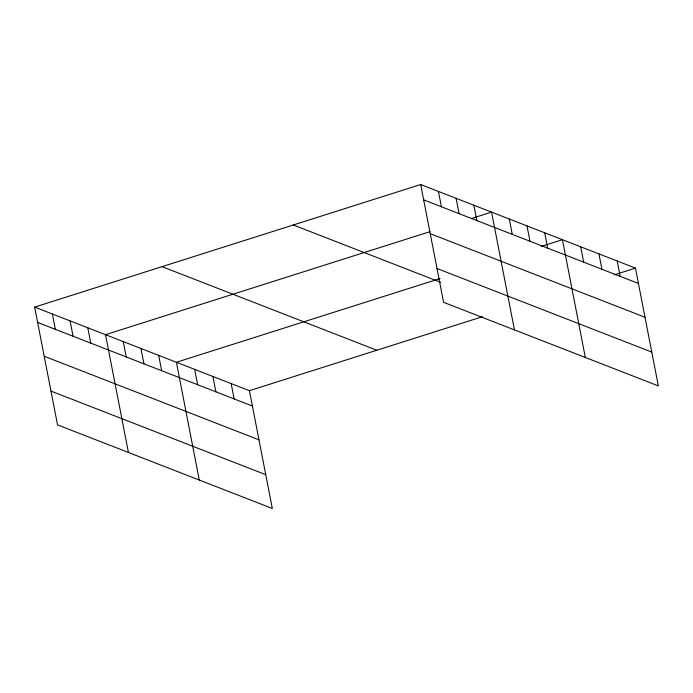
<?xml version="1.0" encoding="UTF-8"?>
<svg xmlns="http://www.w3.org/2000/svg" width="693" height="693" viewBox="0 0 693 693"><rect width="100%" height="100%" fill="white"/><g stroke="black" fill="none" stroke-linecap="round" stroke-linejoin="round"><path stroke-width="1.04" d="M34.65 307.103L249.419 390.687L272.314 508.471L57.545 424.887L34.65 307.103L420.686 184.529L635.455 268.113L658.35 385.897L443.581 302.313L420.686 184.529M429.885 231.696L105.527 334.684L128.422 452.468M471.344 218.529L491.562 212.11L514.457 329.894M440.098 278.543L176.394 362.266L199.289 480.05M541.198 246.439L562.43 239.7L585.325 357.475M249.419 390.687L482.432 316.71M614.223 274.861L635.455 268.113M423.666 199.87L638.435 283.463M430.24 233.671L645.01 317.264M437.014 268.503L651.775 352.096M293.295 224.974L440.809 282.389M162.041 266.649L376.81 350.242M37.63 322.444L252.399 406.037M44.205 356.245L258.974 439.838M50.97 391.077L265.74 474.67M617.203 261.01L620.183 276.351M598.943 253.907L601.931 269.248M580.691 246.803L583.671 262.145M544.715 232.796L547.695 248.146M527.001 225.901L529.98 241.251M509.277 219.005L512.266 234.347M473.839 205.215L476.827 220.556M456.124 198.319L459.104 213.661M438.409 191.424L441.389 206.765M231.159 383.584L234.147 398.925M212.907 376.481L215.887 391.822M194.655 369.378L197.635 384.719M158.68 355.37L161.66 370.72M140.956 348.475L143.945 363.816M123.241 341.58L126.221 356.921M87.803 327.789L90.792 343.13M70.088 320.894L73.068 336.235M52.365 313.998L55.353 329.34"/></g></svg>
